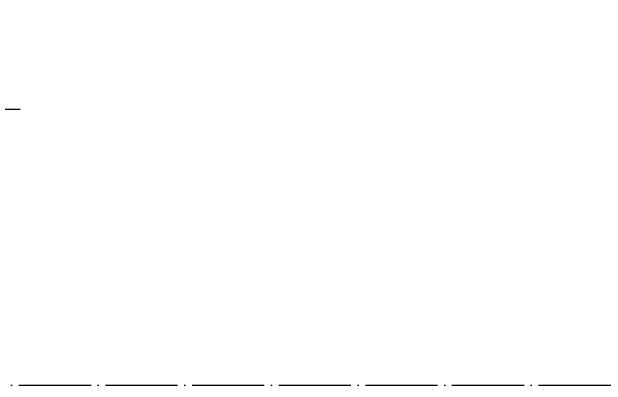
# Model space of a CAD drawing. Extents: x 2771 to 13802, y -1997 to 16878.
# Drawn here: x 5638 to 6874, y 3553 to 4329 of the extents above; entities that cross this region are included whole.
import ezdxf
from ezdxf.enums import TextEntityAlignment as Align

# ---------------------------------------------------------------- set-up
doc = ezdxf.new("R2010")
doc.units = 0
doc.header["$LTSCALE"] = 60
doc.linetypes.add('EJES', pattern=[3, 2.5, -0.25, 0, -0.25])
doc.layers.get('0').update_dxf_attribs({"linetype": 'CONTINUOUS'})
doc.layers.add('CROP', color=8, linetype='EJES', plot=False)
doc.layers.add('TITULO', color=6, linetype='CONTINUOUS')
doc.styles.add('COTAS', font='romans.shx', dxfattribs={"width": 0.9})

# ---------------------------------------------------------------- blocks, each defined once
blk = doc.blocks.new('*U7')
at = {"layer": 'CROP'}
blk.add_lwpolyline([(-1974.1, -573.4), (2937.5, -573.4), (2937.5, 3827.3), (-1974.1, 3827.3)], close=True, dxfattribs=at)
at = {"layer": 'TITULO', "color": 7}
blk.add_line((0, 0), (910.3, 0), dxfattribs=at)
at = {"color": 2, "style": 'COTAS', "width": 0.9}
blk.add_attdef('ESCALA', (29.5, -27), '', height=12, dxfattribs=at)
at = {"layer": 'TITULO', "color": 7, "style": 'COTAS', "width": 0.9}
blk.add_attdef('TITULO', (25, 20), '', height=35, dxfattribs=at)
at = {"layer": 'TITULO', "color": 2, "style": 'COTAS', "width": 0.9}
blk.add_attdef('NV_LOSAS', text='', height=15, dxfattribs=at).set_placement((434.5, -56), align=Align.RIGHT)
blk.add_attdef('NIVEL', text='', height=15, dxfattribs=at).set_placement((522.8, -50), align=Align.MIDDLE)
blk.add_attdef('SIC', (602, -56), '', height=15, dxfattribs=at)

msp = doc.modelspace()

# ---------------------------------------------------------------- block references
msp.add_blockref('*U7', (4745.17327493, 4126.80253923))

doc.saveas('drawing.dxf')
